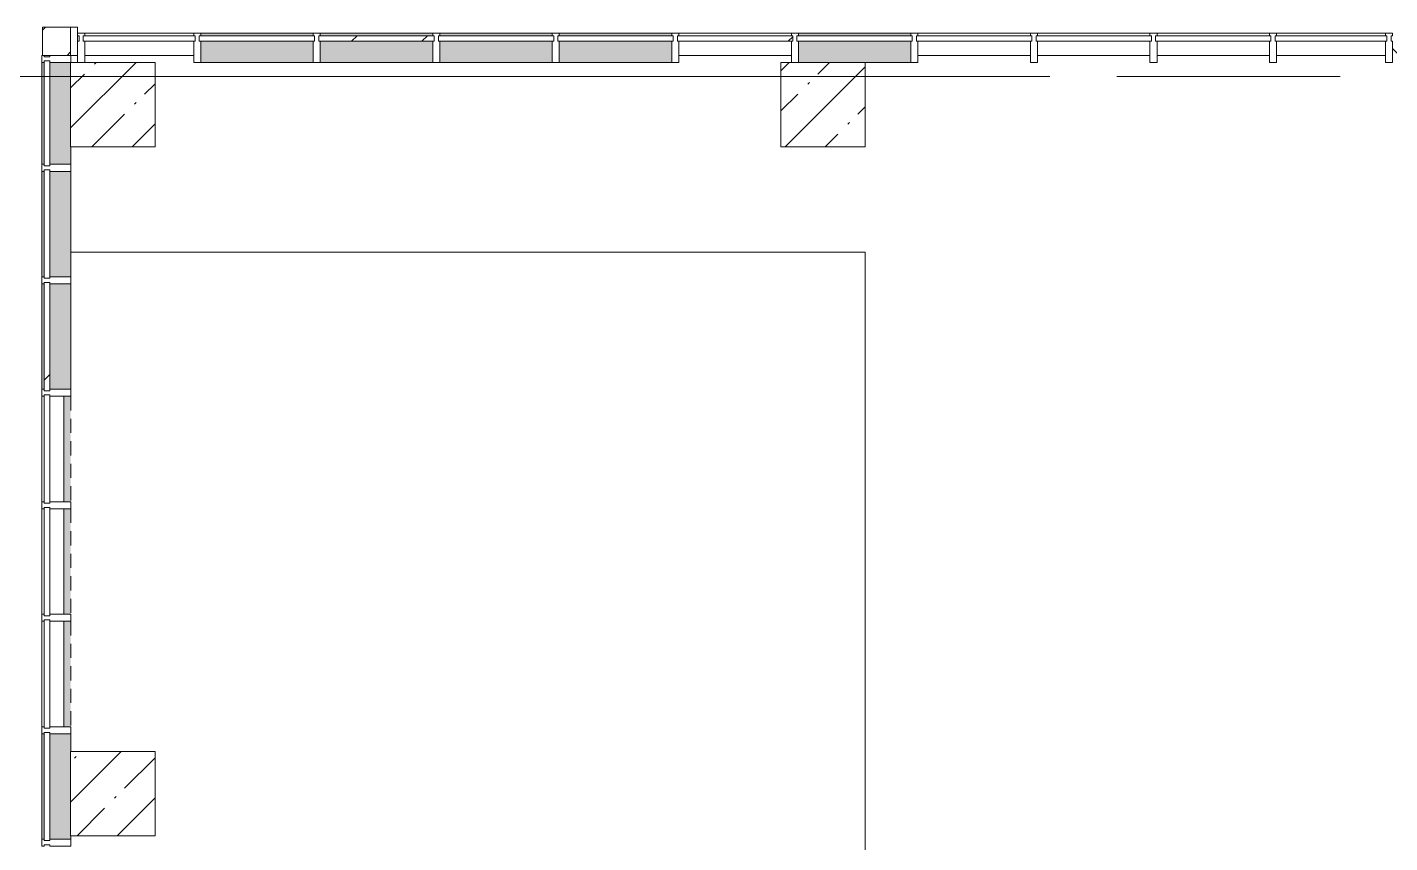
# Model space of a CAD drawing. Header units: millimetres. Extents: x 81663 to 277412, y -8553 to 29000.
# Drawn here: x 151980 to 161668, y 21550 to 27350 of the extents above; entities that cross this region are included whole.
import ezdxf

# ---------------------------------------------------------------- set-up
doc = ezdxf.new("R2010")
doc.units = ezdxf.units.MM
doc.linetypes.add('200_ШТРИХ__ш1_п0_6_', pattern=[160, 100, -60])
doc.linetypes.add('Осевая', pattern=[3175, 635, -476.25, 1587.5, -476.25])
for name, color, linetype, lineweight in [('A-DETL-MBND', 7, '200_ШТРИХ__ш1_п0_6_', 9), ('A-GLAZ-CURT-2', 7, 'Continuous', 5), ('A-GLAZ-CWMG-2', 7, 'Continuous', 5), ('A-WALL-4', 7, 'Continuous', 5), ('S-COLS-1', 7, 'Continuous', 5), ('Оси', 7, 'Continuous', 9), ('Оси-2', 7, 'Осевая', 9)]:
    doc.layers.add(name, color=color, linetype=linetype, lineweight=lineweight)
doc.layers.add('A-FLOR-2', color=7, linetype='Continuous', lineweight=5, true_color=0xaaaaaa)
doc.layers.add('A-GLAZ-CWMG-3', color=7, linetype='Continuous', lineweight=5, true_color=0x383e42)

# ---------------------------------------------------------------- blocks, each defined once
blk = doc.blocks.new('Прямоугольный импост - Импост структурный с накладкой - 190мм-22856805-2_5_3_птичка')
at = {"layer": 'A-GLAZ-CWMG-2'}
for p, q in [((0, 17), (-50, 17)), ((-50, 17), (-50, 0)), ((-50, 0), (-40, 0)), ((-40, 0), (-40, -40)), ((-10, -40), (-10, 0)), ((-10, 0), (-0.1, 0)), ((0, 11.1), (0, 17)), ((-40, -40), (-50, -40)), ((-50, -40), (-50, -190)), ((-0.1, -40), (-10, -40)), ((-50, -190), (0, -190))]:
    blk.add_line(p, q, dxfattribs=at)
blk = doc.blocks.new('Системная панель - Стекло - 40мм-22858580-2_5_3_птичка')
at = {"layer": 'A-GLAZ-CURT-2'}
for p, q in [((372.5, 40), (-372.5, 40)), ((-372.5, 40), (-372.5, 0)), ((-372.5, 0), (372.5, 0)), ((372.5, 0), (372.5, 40))]:
    blk.add_line(p, q, dxfattribs=at)
blk = doc.blocks.new('Системная панель - Стекло - 40мм-V30-2_5_3_птичка')
at = {"layer": 'A-GLAZ-CURT-2'}
for p, q in [((385, 40), (-385, 40)), ((-385, 40), (-385, 0)), ((-385, 0), (385, 0)), ((385, 0), (385, 40))]:
    blk.add_line(p, q, dxfattribs=at)
blk = doc.blocks.new('Прямоугольный импост - Импост структурный с накладкой - 190мм-22856798-2_5_3_птичка')
at = {"layer": 'A-GLAZ-CWMG-2'}
for p, q in [((-25, 0), (-25, 17)), ((-25, 17), (25, 17)), ((-15, 0), (-25, 0)), ((-15, -40), (-15, 0)), ((25, 0), (15, 0)), ((15, 0), (15, -40)), ((25, 17), (25, 0)), ((-25, -190), (-25, -40)), ((-25, -40), (-15, -40)), ((15, -40), (25, -40)), ((25, -40), (25, -190)), ((25, -190), (-25, -190))]:
    blk.add_line(p, q, dxfattribs=at)
blk = doc.blocks.new('Прямоугольный импост - Импост структурный с накладкой - 160мм-22858437-2_5_3_птичка')
at = {"layer": 'A-GLAZ-CWMG-2'}
for p, q in [((3854.1, 23925.1), (3854.1, 23175.1)), ((4011.1, 23925.1), (4011.1, 23175.1))]:
    blk.add_line(p, q, dxfattribs=at)
blk = doc.blocks.new('Системная панель - Стекло - 40мм-V31-2_5_3_птичка')
at = {"layer": 'A-GLAZ-CURT-2'}
for p, q in [((385, 40), (-385, 40)), ((-385, 40), (-385, 0)), ((-385, 0), (385, 0)), ((385, 0), (385, 40))]:
    blk.add_line(p, q, dxfattribs=at)
blk = doc.blocks.new('Системная панель - Стекло - 40мм-V32-2_5_3_птичка')
at = {"layer": 'A-GLAZ-CURT-2'}
h = blk.add_hatch(dxfattribs=at)
h.set_pattern_fill('FP_71', color=256, style=0, pattern_type=2)
h.set_pattern_definition([(135, (23850.1, -4371.1), (-1414.21, -1414.21), [1000, -3000]), (135, (24350.1, -5371.1), (-1414.21, -1414.21), [3000, -1000]), (135, (24850.1, -3371.1), (-1414.21, -1414.21), [1000, -3000])])
h.paths.add_polyline_path([(385, 40), (-385, 40), (-385, 0), (385, 0)])
for p, q in [((385, 40), (-385, 40)), ((-385, 40), (-385, 0)), ((-385, 0), (385, 0)), ((385, 0), (385, 40))]:
    blk.add_line(p, q, dxfattribs=at)
blk = doc.blocks.new('Системная панель - Стекло - 40мм-22856069-2_5_3_птичка')
at = {"layer": 'A-GLAZ-CURT-2'}
for p, q in [((397.5, 0), (-397.5, 0)), ((-397.5, 0), (-397.5, -40)), ((397.5, -40), (397.5, 0)), ((-397.5, -40), (397.5, -40))]:
    blk.add_line(p, q, dxfattribs=at)
blk = doc.blocks.new('Системная панель - Стекло - 40мм-22856070-2_5_3_птичка')
at = {"layer": 'A-GLAZ-CURT-2'}
h = blk.add_hatch(dxfattribs=at)
h.set_pattern_fill('FP_72', color=256, style=0, pattern_type=2)
h.set_pattern_definition([(45, (-9285, -26790), (-1414.21, 1414.21), [1000, -3000]), (45, (-10285, -27290), (-1414.21, 1414.21), [3000, -1000]), (45, (-8285, -27790), (-1414.21, 1414.21), [1000, -3000])])
h.paths.add_polyline_path([(410, -40), (410, 0), (-410, 0), (-410, -40)])
for p, q in [((410, 0), (-410, 0)), ((-410, 0), (-410, -40)), ((-410, -40), (410, -40)), ((410, -40), (410, 0))]:
    blk.add_line(p, q, dxfattribs=at)
blk = doc.blocks.new('Системная панель - Стекло - 40мм-V33-2_5_3_птичка')
at = {"layer": 'A-GLAZ-CURT-2'}
for p, q in [((410, 0), (-410, 0)), ((-410, 0), (-410, -40)), ((-410, -40), (410, -40)), ((410, -40), (410, 0))]:
    blk.add_line(p, q, dxfattribs=at)
blk = doc.blocks.new('Системная панель - Стекло - 40мм-22856305-2_5_3_птичка')
at = {"layer": 'A-GLAZ-CURT-2'}
h = blk.add_hatch(dxfattribs=at)
h.set_pattern_fill('FP_73', color=256, style=0, pattern_type=2)
h.set_pattern_definition([(45, (-11835.1, -26790), (-1414.21, 1414.21), [1000, -3000]), (45, (-12835.1, -27290), (-1414.21, 1414.21), [3000, -1000]), (45, (-10835.1, -27790), (-1414.21, 1414.21), [1000, -3000])])
h.paths.add_polyline_path([(410.1, -40), (410.1, 0), (-410.1, 0), (-410.1, -40)])
for p, q in [((410.1, 0), (-410.1, 0)), ((-410.1, 0), (-410.1, -40)), ((-410.1, -40), (410.1, -40)), ((410.1, -40), (410.1, 0))]:
    blk.add_line(p, q, dxfattribs=at)
blk = doc.blocks.new('Системная панель - Стекло - 40мм-V34-2_5_3_птичка')
at = {"layer": 'A-GLAZ-CURT-2'}
for p, q in [((410, 0), (-410, 0)), ((-410, 0), (-410, -40)), ((-410, -40), (410, -40)), ((410, -40), (410, 0))]:
    blk.add_line(p, q, dxfattribs=at)
blk = doc.blocks.new('Системная панель - Стекло - 40мм-V35-2_5_3_птичка')
at = {"layer": 'A-GLAZ-CURT-2'}
for p, q in [((397.5, 0), (-397.5, 0)), ((-397.5, 0), (-397.5, -40)), ((397.5, -40), (397.5, 0)), ((-397.5, -40), (397.5, -40))]:
    blk.add_line(p, q, dxfattribs=at)
blk = doc.blocks.new('Прямоугольный импост - Импост структурный с накладкой - 190мм-22856073-2_5_3_птичка')
at = {"layer": 'A-GLAZ-CWMG-2'}
for p, q in [((-50, 40), (-50, 190)), ((-50, 190), (0, 190)), ((0, 190), (0, 40)), ((-40, 40), (-50, 40)), ((-50, -17), (-50, 0)), ((-50, 0), (-40, 0)), ((-40, 0), (-40, 40)), ((-10, 40), (-10, 0)), ((0, 40), (-10, 40)), ((-10, 0), (0, 0)), ((0, 0), (0, -17)), ((0, -17), (-50, -17))]:
    blk.add_line(p, q, dxfattribs=at)
blk = doc.blocks.new('Прямоугольный импост - Импост структурный с накладкой - 160мм-22794259-2_5_3_птичка')
at = {"layer": 'A-GLAZ-CWMG-2'}
for p, q in [((4160, 27307), (4935, 27307)), ((4160, 27150), (4935, 27150))]:
    blk.add_line(p, q, dxfattribs=at)
blk = doc.blocks.new('Прямоугольный импост - Импост структурный с накладкой - 160мм-20149070-2_5_3_птичка')
at = {"layer": 'A-GLAZ-CWMG-2'}
for p, q in [((8385, 27307), (9185, 27307)), ((8385, 27150), (9185, 27150))]:
    blk.add_line(p, q, dxfattribs=at)
blk = doc.blocks.new('Прямоугольный импост - Импост структурный с накладкой - 160мм-22794460-2_5_3_птичка')
at = {"layer": 'A-GLAZ-CWMG-2'}
for p, q in [((10935, 27307), (11285, 27307)), ((10935, 27150), (11285, 27150))]:
    blk.add_line(p, q, dxfattribs=at)
blk = doc.blocks.new('Прямоугольный импост - Импост структурный с накладкой - 160мм-22794342-2_5_3_птичка')
at = {"layer": 'A-GLAZ-CWMG-2'}
for p, q in [((11285, 27307), (11735.3, 27307)), ((11285, 27150), (11735.3, 27150))]:
    blk.add_line(p, q, dxfattribs=at)
blk = doc.blocks.new('Прямоугольный импост - Импост структурный с накладкой - 190мм-22856065-2_5_3_птичка')
at = {"layer": 'A-GLAZ-CWMG-2'}
for p, q in [((-25, 40), (-25, 190)), ((-25, 190), (25, 190)), ((25, 190), (25, 40)), ((-15, 40), (-25, 40)), ((-25, -17), (-25, 0)), ((-25, 0), (-15, 0)), ((-15, 0), (-15, 40)), ((15, 40), (15, 0)), ((25, 40), (15, 40)), ((15, 0), (25, 0)), ((25, 0), (25, -17)), ((25, -17), (-25, -17))]:
    blk.add_line(p, q, dxfattribs=at)
blk = doc.blocks.new('Прямоугольный импост - Импост структурный с накладкой - 190мм-V36-2_5_3_птичка')
at = {"layer": 'A-GLAZ-CWMG-2'}
for p, q in [((-50, 190), (-50, 40)), ((0, 40), (0, 190)), ((-50, 40), (-40, 40)), ((-40, 0), (-50, 0)), ((-50, 0), (-50, -17)), ((-40, 40), (-40, 0)), ((-10, 0), (-10, 40)), ((-10, 40), (0, 40)), ((0, 0), (-10, 0)), ((0, -17), (0, 0)), ((-50, -17), (0, -17))]:
    blk.add_line(p, q, dxfattribs=at)
blk = doc.blocks.new('Системная панель - Стекло - 40мм-V59-2_5_3_птичка')
at = {"layer": 'A-GLAZ-CURT-2'}
h = blk.add_hatch(dxfattribs=at)
h.set_pattern_fill('FP_94', color=256, style=0, pattern_type=2)
h.set_pattern_definition([(135, (24650.1, -4371.1), (-1414.21, -1414.21), [1000, -3000]), (135, (25150.1, -5371.1), (-1414.21, -1414.21), [3000, -1000]), (135, (25650.1, -3371.1), (-1414.21, -1414.21), [1000, -3000])])
h.paths.add_polyline_path([(385, 40), (-385, 40), (-385, 0), (385, 0)])
for p, q in [((385, 40), (-385, 40)), ((-385, 40), (-385, 0)), ((-385, 0), (385, 0)), ((385, 0), (385, 40))]:
    blk.add_line(p, q, dxfattribs=at)
blk = doc.blocks.new('Прямоугольный импост - Импост структурный с накладкой - 190мм-V60-2_5_3_птичка')
at = {"layer": 'A-GLAZ-CWMG-3'}
for points in [[(3871.1, 24775.1), (3871.1, 25525.1), (3854.1, 25525.1), (3854.1, 24775.1)], [(4061.1, 24775.1), (4061.1, 25525.1), (3911.1, 25525.1), (3911.1, 24775.1)]]:
    blk.add_hatch(color=256, dxfattribs=at).paths.add_polyline_path(points)
at = {"layer": 'A-GLAZ-CWMG-2'}
for p, q in [((3854.1, 25525.1), (3854.1, 24775.1)), ((4061.1, 25525.1), (4061.1, 24775.1))]:
    blk.add_line(p, q, dxfattribs=at)
blk = doc.blocks.new('Системная панель - Стекло - 40мм-V61-2_5_3_птичка')
at = {"layer": 'A-GLAZ-CURT-2'}
for p, q in [((410, 0), (-410, 0)), ((-410, 0), (-410, -40)), ((-410, -40), (410, -40)), ((410, -40), (410, 0))]:
    blk.add_line(p, q, dxfattribs=at)
blk = doc.blocks.new('Прямоугольный импост - Импост структурный с накладкой - 190мм-23186024-2_5_3_птичка')
at = {"layer": 'A-GLAZ-CWMG-3'}
for points in [[(9987, 27290), (10035, 27290), (10035, 27307), (9235, 27307), (9235, 27290)], [(9987, 27100), (10035, 27100), (10035, 27250), (9235, 27250), (9235, 27100), (9710, 27100)]]:
    blk.add_hatch(color=256, dxfattribs=at).paths.add_polyline_path(points)
at = {"layer": 'A-GLAZ-CWMG-2'}
for p, q in [((9235, 27307), (10035, 27307)), ((9710, 27100), (10035, 27100))]:
    blk.add_line(p, q, dxfattribs=at)
blk = doc.blocks.new('Прямоугольный импост - Импост структурный с накладкой - 190мм-V62-2_5_3_птичка')
at = {"layer": 'A-GLAZ-CWMG-2'}
for p, q in [((-25, 40), (-25, 190)), ((25, 190), (25, 40)), ((-15, 40), (-25, 40)), ((-25, -17), (-25, 0)), ((-25, 0), (-15, 0)), ((-15, 0), (-15, 40)), ((15, 40), (15, 0)), ((25, 40), (15, 40)), ((15, 0), (25, 0)), ((25, 0), (25, -17)), ((25, -17), (-25, -17))]:
    blk.add_line(p, q, dxfattribs=at)
blk = doc.blocks.new('Системная панель - Стекло - 40мм-V63-2_5_3_птичка')
at = {"layer": 'A-GLAZ-CURT-2'}
for p, q in [((410, 0), (-410, 0)), ((-410, 0), (-410, -40)), ((-410, -40), (410, -40)), ((410, -40), (410, 0))]:
    blk.add_line(p, q, dxfattribs=at)
blk = doc.blocks.new('Прямоугольный импост - Импост структурный с накладкой - 190мм-V64-2_5_3_птичка')
at = {"layer": 'A-GLAZ-CWMG-3'}
for points in [[(8132, 27290), (8335, 27290), (8335, 27307), (7535, 27307), (7535, 27290)], [(8132, 27100), (8335, 27100), (8335, 27250), (7535, 27250), (7535, 27100)]]:
    blk.add_hatch(color=256, dxfattribs=at).paths.add_polyline_path(points)
at = {"layer": 'A-GLAZ-CWMG-2'}
for p, q in [((7535, 27307), (8335, 27307)), ((7535, 27100), (8335, 27100))]:
    blk.add_line(p, q, dxfattribs=at)
blk = doc.blocks.new('Системная панель - Стекло - 40мм-V90-2_5_3_птичка')
at = {"layer": 'A-GLAZ-CURT-2'}
for p, q in [((410, 0), (-410, 0)), ((-410, 0), (-410, -40)), ((-410, -40), (410, -40)), ((410, -40), (410, 0))]:
    blk.add_line(p, q, dxfattribs=at)
blk = doc.blocks.new('Системная панель - Стекло - 40мм-V91-2_5_3_птичка')
at = {"layer": 'A-GLAZ-CURT-2'}
for p, q in [((410, 0), (-410, 0)), ((-410, 0), (-410, -40)), ((-410, -40), (410, -40)), ((410, -40), (410, 0))]:
    blk.add_line(p, q, dxfattribs=at)
blk = doc.blocks.new('Прямоугольный импост - Импост структурный с накладкой - 190мм-22858574-2_5_3_птичка')
at = {"layer": 'A-GLAZ-CWMG-3'}
for points in [[(3871.1, 26375.1), (3871.1, 27100.1), (3854.1, 27100.1), (3854.1, 26375.1)], [(4061.1, 26375.1), (4060, 27100.1), (3911.1, 27100.1), (3911.1, 26375.1), (4060, 26375.1)]]:
    blk.add_hatch(color=256, dxfattribs=at).paths.add_polyline_path(points)
at = {"layer": 'A-GLAZ-CWMG-2'}
for p, q in [((3854.1, 27100.1), (3854.1, 26375.1)), ((4061.1, 26500), (4061.1, 26375.1))]:
    blk.add_line(p, q, dxfattribs=at)
blk = doc.blocks.new('BSC_Колонна _Прямоугольная - 200х200-22401950-2_5_3_птичка')
at = {"layer": 'S-COLS-1'}
h = blk.add_hatch(dxfattribs=at)
h.set_pattern_fill('FP_132', color=256, style=0, pattern_type=2)
h.set_pattern_definition([(45, (-3960, -27250), (-176.7767, 176.7767), [])])
h.paths.add_polyline_path([(100, -100), (100, 100), (-100, 100), (-100, -100)])
for p, q in [((100, 100), (-100, 100)), ((-100, 100), (-100, -100)), ((100, -100), (100, 100)), ((-100, -100), (100, -100))]:
    blk.add_line(p, q, dxfattribs=at)
blk = doc.blocks.new('Системная панель - Стекло - 40мм-V104-2_5_3_птичка')
at = {"layer": 'A-GLAZ-CURT-2'}
h = blk.add_hatch(dxfattribs=at)
h.set_pattern_fill('FP_133', color=256, style=0, pattern_type=2)
h.set_pattern_definition([(45, (-6735, -26790), (-1414.21, 1414.21), [1000, -3000]), (45, (-7735, -27290), (-1414.21, 1414.21), [3000, -1000]), (45, (-5735, -27790), (-1414.21, 1414.21), [1000, -3000])])
h.paths.add_polyline_path([(410, -40), (410, 0), (-410, 0), (-410, -40), (41.9, -40)])
for p, q in [((410, 0), (-410, 0)), ((-410, 0), (-410, -40)), ((-410, -40), (410, -40)), ((410, -40), (410, 0))]:
    blk.add_line(p, q, dxfattribs=at)
blk = doc.blocks.new('Системная панель - Стекло - 40мм-V105-2_5_3_птичка')
at = {"layer": 'A-GLAZ-CURT-2'}
for p, q in [((385, 40), (-385, 40)), ((-385, 40), (-385, 0)), ((-385, 0), (385, 0)), ((385, 0), (385, 40))]:
    blk.add_line(p, q, dxfattribs=at)
blk = doc.blocks.new('BSC_Колонна _Прямоугольная - 600х600-V109-2_5_3_птичка')
at = {"layer": 'S-COLS-1'}
h = blk.add_hatch(dxfattribs=at)
h.set_pattern_fill('FP_136', color=256, style=0, pattern_type=2)
h.set_pattern_definition([(45, (-9410, -26800), (-285.123, 285.123), []), (45, (-9124.88, -26800), (-285.123, 285.123), [504.031, -100.806, 16.764, -84.042])])
h.paths.add_polyline_path([(-300, -300), (300, -300), (300, 300), (-300, 300)])
for p, q in [((300, 300), (-300, 300)), ((-300, 300), (-300, -300)), ((300, -300), (300, 300)), ((-300, -300), (300, -300))]:
    blk.add_line(p, q, dxfattribs=at)
blk = doc.blocks.new('BSC_Колонна _Прямоугольная - 600х600-V110-2_5_3_птичка')
at = {"layer": 'S-COLS-1'}
h = blk.add_hatch(dxfattribs=at)
h.set_pattern_fill('FP_137', color=256, style=0, pattern_type=2)
h.set_pattern_definition([(45, (-4360, -26800), (-285.123, 285.123), []), (45, (-4074.88, -26800), (-285.123, 285.123), [504.031, -100.806, 16.764, -84.042])])
h.paths.add_polyline_path([(-300, -300), (300, -300), (300, 300), (-300, 300), (-300, 39.2)])
for p, q in [((300, 300), (-300, 300)), ((-300, 300), (-300, -300)), ((300, -300), (300, 300)), ((-300, -300), (300, -300))]:
    blk.add_line(p, q, dxfattribs=at)
blk = doc.blocks.new('BSC_Колонна _Прямоугольная - 600х600-V111-2_5_3_птичка')
at = {"layer": 'S-COLS-1'}
h = blk.add_hatch(dxfattribs=at)
h.set_pattern_fill('FP_139', color=256, style=0, pattern_type=2)
h.set_pattern_definition([(45, (-4360, -21900), (-285.123, 285.123), []), (45, (-4074.88, -21900), (-285.123, 285.123), [504.031, -100.806, 16.764, -84.042])])
h.paths.add_polyline_path([(-300, -300), (300, -300), (300, 300), (-300, 300), (-300, -266.9)])
for p, q in [((300, 300), (-300, 300)), ((-300, 300), (-300, -300)), ((300, -300), (300, 300)), ((-300, -300), (300, -300))]:
    blk.add_line(p, q, dxfattribs=at)
blk = doc.blocks.new('Системная панель - Стекло - 40мм-V118-2_5_3_птичка')
at = {"layer": 'A-GLAZ-CURT-2'}
for p, q in [((385, 40), (-385, 40)), ((-385, 40), (-385, 0)), ((-385, 0), (385, 0)), ((385, 0), (385, 40))]:
    blk.add_line(p, q, dxfattribs=at)
blk = doc.blocks.new('Прямоугольный импост - Импост структурный с накладкой - 190мм-V119-2_5_3_птичка')
at = {"layer": 'A-GLAZ-CWMG-3'}
for points in [[(3871.1, 21575.1), (3871.1, 22325.1), (3854.1, 22325.1), (3854.1, 21575.1)], [(4061.1, 21575.1), (4060, 22325.1), (3911.1, 22325.1), (3911.1, 21575.1), (4060, 21575.1)]]:
    blk.add_hatch(color=256, dxfattribs=at).paths.add_polyline_path(points)
at = {"layer": 'A-GLAZ-CWMG-2'}
for p, q in [((3854.1, 22325.1), (3854.1, 21575.1)), ((4061.1, 22325.1), (4061.1, 22200)), ((4061.1, 21600), (4061.1, 21575.1))]:
    blk.add_line(p, q, dxfattribs=at)
blk = doc.blocks.new('Прямоугольный импост - Импост структурный с накладкой - 190мм-V137-2_5_3_птичка')
at = {"layer": 'A-DETL-MBND'}
blk.add_hatch(color=256, dxfattribs=at).paths.add_polyline_path([(4061.1, 23975.1), (4061.1, 24725.1), (4011.1, 24725.1), (4011.1, 23975.1)])
blk.add_line((4061.1, 24725.1), (4061.1, 23975.1), dxfattribs=at)

msp = doc.modelspace()

# ---------------------------------------------------------------- hatches: boundary and pattern name
at = {"layer": 'A-WALL-4'}
h = msp.add_hatch(dxfattribs=at)
h.set_pattern_fill('FP_58', color=256, style=0, pattern_type=2)
h.set_pattern_definition([(135, (148228.23, 0), (-176.7767, -176.7767), [])])
h.paths.add_polyline_path([(161925.3, 27150), (161938.2, 27150), (161938.2, 27350), (161688.5, 27350), (161688.5, 27150)])
h.paths.add_polyline_path([(152288.2, 27150), (152338.2, 27150), (152338.2, 27350), (152288.2, 27350)])

# ---------------------------------------------------------------- linework, layer by layer
at = {"layer": 'A-FLOR-2'}
for p, q in [((157938.2, 25750), (152289.4, 25750)), ((157938.2, 20770), (157938.2, 25750))]:
    msp.add_line(p, q, dxfattribs=at)
at = {"layer": 'A-WALL-4'}
for p, q in [((152338.2, 27350), (152288.2, 27350)), ((152338.2, 27150), (152338.2, 27350)), ((152288.2, 27150), (152338.2, 27150))]:
    msp.add_line(p, q, dxfattribs=at)
at = {"layer": 'Оси'}
msp.add_line((146117.2, 27000), (158617.2, 27000), dxfattribs=at)
at = {"layer": 'Оси-2'}
msp.add_line((158617.2, 27000), (169588.2, 27000), dxfattribs=at)

# ---------------------------------------------------------------- block references
at = {"layer": 'A-DETL-MBND'}
for p in [(148228.2, 0), (148228.2, -800), (148228.2, -1600)]:
    msp.add_blockref('Прямоугольный импост - Импост структурный с накладкой - 190мм-V137-2_5_3_птичка', p, dxfattribs=at)
at = {"layer": 'A-GLAZ-CURT-2'}
for name, p in [('Системная панель - Стекло - 40мм-22856069-2_5_3_птичка', (152775.7, 27290)), ('Системная панель - Стекло - 40мм-V91-2_5_3_птичка', (153613.2, 27290)), ('Системная панель - Стекло - 40мм-V104-2_5_3_птичка', (154463.2, 27290)), ('Системная панель - Стекло - 40мм-V90-2_5_3_птичка', (155313.2, 27290)), ('Системная панель - Стекло - 40мм-V63-2_5_3_птичка', (156163.2, 27290)), ('Системная панель - Стекло - 40мм-22856070-2_5_3_птичка', (157013.2, 27290)), ('Системная панель - Стекло - 40мм-V61-2_5_3_птичка', (157863.2, 27290)), ('Системная панель - Стекло - 40мм-V33-2_5_3_птичка', (158713.2, 27290)), ('Системная панель - Стекло - 40мм-22856305-2_5_3_птичка', (159563.4, 27290)), ('Системная панель - Стекло - 40мм-V34-2_5_3_птичка', (160413.5, 27290)), ('Системная панель - Стекло - 40мм-V35-2_5_3_птичка', (161251, 27290))]:
    msp.add_blockref(name, p, dxfattribs=at)
at = {"layer": 'A-GLAZ-CURT-2', "rotation": 269.9999999999999}
for name, p in [('Системная панель - Стекло - 40мм-22858580-2_5_3_птичка', (152099.4, 26737.6)), ('Системная панель - Стекло - 40мм-V105-2_5_3_птичка', (152099.4, 25950.1)), ('Системная панель - Стекло - 40мм-V59-2_5_3_птичка', (152099.4, 25150.1)), ('Системная панель - Стекло - 40мм-V32-2_5_3_птичка', (152099.4, 24350.1)), ('Системная панель - Стекло - 40мм-V30-2_5_3_птичка', (152099.4, 23550.1)), ('Системная панель - Стекло - 40мм-V31-2_5_3_птичка', (152099.4, 22750.1)), ('Системная панель - Стекло - 40мм-V118-2_5_3_птичка', (152099.4, 21950.1))]:
    msp.add_blockref(name, p, dxfattribs=at)
at = {"layer": 'A-GLAZ-CWMG-2'}
for name, p, rotation in [('Прямоугольный импост - Импост структурный с накладкой - 190мм-V36-2_5_3_птичка', (152338.2, 27290), 180), ('Прямоугольный импост - Импост структурный с накладкой - 190мм-22856805-2_5_3_птичка', (152099.4, 27150.1), 89.99999999999991)]:
    msp.add_blockref(name, p, dxfattribs=dict(at, rotation=rotation))
for name, p in [('Прямоугольный импост - Импост структурный с накладкой - 160мм-22794259-2_5_3_птичка', (148228.2, 0)), ('Прямоугольный импост - Импост структурный с накладкой - 190мм-V64-2_5_3_птичка', (145678.2, 0)), ('Прямоугольный импост - Импост структурный с накладкой - 190мм-V64-2_5_3_птичка', (146528.2, 0)), ('Прямоугольный импост - Импост структурный с накладкой - 190мм-V64-2_5_3_птичка', (147378.2, 0)), ('Прямоугольный импост - Импост структурный с накладкой - 190мм-V64-2_5_3_птичка', (148228.2, 0)), ('Прямоугольный импост - Импост структурный с накладкой - 160мм-20149070-2_5_3_птичка', (148228.2, 0)), ('Прямоугольный импост - Импост структурный с накладкой - 190мм-23186024-2_5_3_птичка', (148228.2, 0)), ('Прямоугольный импост - Импост структурный с накладкой - 160мм-20149070-2_5_3_птичка', (149928.2, 0)), ('Прямоугольный импост - Импост структурный с накладкой - 160мм-22794460-2_5_3_птичка', (148228.2, 0)), ('Прямоугольный импост - Импост структурный с накладкой - 160мм-22794342-2_5_3_птичка', (148228.2, 0)), ('Прямоугольный импост - Импост структурный с накладкой - 160мм-20149070-2_5_3_птичка', (151628.5, 0)), ('Прямоугольный импост - Импост структурный с накладкой - 160мм-22794259-2_5_3_птичка', (156703.5, 0)), ('Прямоугольный импост - Импост структурный с накладкой - 190мм-22858574-2_5_3_птичка', (148228.2, 0)), ('Прямоугольный импост - Импост структурный с накладкой - 190мм-V60-2_5_3_птичка', (148228.2, 800)), ('Прямоугольный импост - Импост структурный с накладкой - 190мм-V60-2_5_3_птичка', (148228.2, 0)), ('Прямоугольный импост - Импост структурный с накладкой - 160мм-22858437-2_5_3_птичка', (148228.2, 800)), ('Прямоугольный импост - Импост структурный с накладкой - 160мм-22858437-2_5_3_птичка', (148228.2, 0)), ('Прямоугольный импост - Импост структурный с накладкой - 160мм-22858437-2_5_3_птичка', (148228.2, -800)), ('Прямоугольный импост - Импост структурный с накладкой - 190мм-V119-2_5_3_птичка', (148228.2, 0))]:
    msp.add_blockref(name, p, dxfattribs=at)
at = {"layer": 'A-GLAZ-CWMG-2', "extrusion": (0, 0, -1)}
for name, p, rotation in [('Прямоугольный импост - Импост структурный с накладкой - 190мм-22856065-2_5_3_птичка', (-153188.2, 27290), 180), ('Прямоугольный импост - Импост структурный с накладкой - 190мм-22856065-2_5_3_птичка', (-154038.2, 27290), 180), ('Прямоугольный импост - Импост структурный с накладкой - 190мм-22856065-2_5_3_птичка', (-154888.2, 27290), 180), ('Прямоугольный импост - Импост структурный с накладкой - 190мм-22856065-2_5_3_птичка', (-155738.2, 27290), 180), ('Прямоугольный импост - Импост структурный с накладкой - 190мм-22856065-2_5_3_птичка', (-156588.2, 27290), 180), ('Прямоугольный импост - Импост структурный с накладкой - 190мм-V62-2_5_3_птичка', (-157438.2, 27290), 180), ('Прямоугольный импост - Импост структурный с накладкой - 190мм-22856065-2_5_3_птичка', (-158288.2, 27290), 180), ('Прямоугольный импост - Импост структурный с накладкой - 190мм-22856065-2_5_3_птичка', (-159138.2, 27290), 180), ('Прямоугольный импост - Импост структурный с накладкой - 190мм-22856065-2_5_3_птичка', (-159988.5, 27290), 180), ('Прямоугольный импост - Импост структурный с накладкой - 190мм-22856065-2_5_3_птичка', (-160838.5, 27290), 180), ('Прямоугольный импост - Импост структурный с накладкой - 190мм-22856073-2_5_3_птичка', (-161688.5, 27290), 180), ('Прямоугольный импост - Импост структурный с накладкой - 190мм-22856798-2_5_3_птичка', (-152099.4, 26350.1), 270.0000000000001), ('Прямоугольный импост - Импост структурный с накладкой - 190мм-22856798-2_5_3_птичка', (-152099.4, 25550.1), 270.0000000000001), ('Прямоугольный импост - Импост структурный с накладкой - 190мм-22856798-2_5_3_птичка', (-152099.4, 24750.1), 270.0000000000001), ('Прямоугольный импост - Импост структурный с накладкой - 190мм-22856798-2_5_3_птичка', (-152099.4, 23950.1), 270.0000000000001), ('Прямоугольный импост - Импост структурный с накладкой - 190мм-22856798-2_5_3_птичка', (-152099.4, 23150.1), 270.0000000000001), ('Прямоугольный импост - Импост структурный с накладкой - 190мм-22856798-2_5_3_птичка', (-152099.4, 22350.1), 270.0000000000001), ('Прямоугольный импост - Импост структурный с накладкой - 190мм-22856798-2_5_3_птичка', (-152099.4, 21550.1), 270.0000000000001)]:
    msp.add_blockref(name, p, dxfattribs=dict(at, rotation=rotation))
at = {"layer": 'S-COLS-1'}
for name, p in [('BSC_Колонна _Прямоугольная - 200х200-22401950-2_5_3_птичка', (152188.2, 27250)), ('BSC_Колонна _Прямоугольная - 600х600-V110-2_5_3_птичка', (152588.2, 26800)), ('BSC_Колонна _Прямоугольная - 600х600-V109-2_5_3_птичка', (157638.2, 26800)), ('BSC_Колонна _Прямоугольная - 600х600-V111-2_5_3_птичка', (152588.2, 21900))]:
    msp.add_blockref(name, p, dxfattribs=at)

doc.saveas('drawing.dxf')
